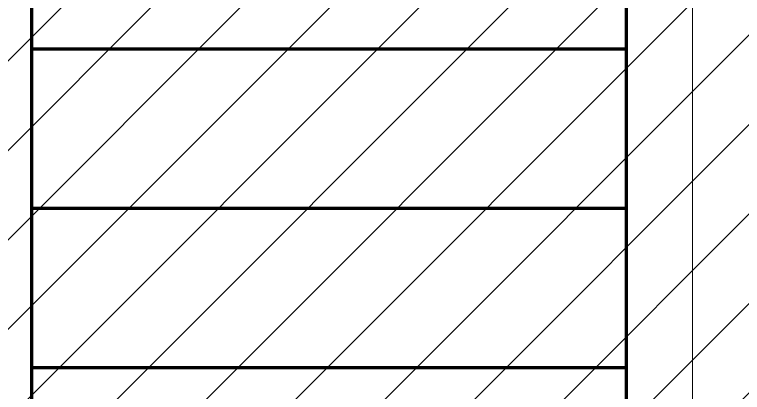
# Model space of a CAD drawing. Header units: millimetres. Extents: x 4739419 to 5837985, y 2291271 to 3446271.
# Drawn here: x 4987896 to 4998865, y 2524460 to 2530150 of the extents above; entities that cross this region are included whole.
import ezdxf

# ---------------------------------------------------------------- set-up
doc = ezdxf.new("R2010")
doc.units = ezdxf.units.MM
doc.layers.add('HEB- Saw Cut(PC Topping)', color=5, linetype='Continuous')
doc.layers.add('HEB-Area(PC Topping)', color=3, linetype='Continuous')
doc.layers.add('XR-평면도$0$A-CNTL', color=9, linetype='Continuous', lineweight=15)

# ---------------------------------------------------------------- blocks, each defined once
blk = doc.blocks.new('XR-평면도$0$중심선(210216)')
at = {"layer": 'XR-평면도$0$A-CNTL', "ltscale": 300}
blk.add_lwpolyline([(132000, 206000), (132000, -10000)], dxfattribs=at)

msp = doc.modelspace()

# ---------------------------------------------------------------- hatches: boundary and pattern name
at = {"layer": 'HEB-Area(PC Topping)', "transparency": 33554559}
h = msp.add_hatch(dxfattribs=at)
h.set_pattern_fill('ANSI31', color=256, scale=300)
h.paths.add_polyline_path([(4909511.8, 2517631.7), (4922154.5, 2517631.7), (4922154.5, 2532991.2), (4976661.8, 2532991.2), (4976661.8, 2522091.2), (4980461.8, 2522091.2), (4980461.8, 2532991.2), (5030114.5, 2532991.2), (5030114.5, 2520031.7), (5042711.8, 2520031.7), (5042711.8, 2491306.2), (4932111.8, 2491231.7), (4932111.8, 2488060.8), (4909511.8, 2488060.8)])

# ---------------------------------------------------------------- linework, layer by layer
at = {"layer": 'HEB- Saw Cut(PC Topping)', "const_width": 50}
for points in [[(4988154.5, 2491269.5), (4988154.5, 2532031.7)], [(4997114.5, 2532031.7), (4997114.5, 2491275.5)], [(4988154.5, 2529631.7), (4997114.5, 2529631.7)], [(4988154.5, 2527231.7), (4997114.5, 2527231.7)], [(4988154.5, 2524831.7), (4997114.5, 2524831.7)]]:
    msp.add_lwpolyline(points, dxfattribs=at)

# ---------------------------------------------------------------- block references
at = {"layer": 'XR-평면도$0$A-CNTL'}
msp.add_blockref('XR-평면도$0$중심선(210216)', (4866111.8, 2336391.2), dxfattribs=at)

doc.saveas('drawing.dxf')
